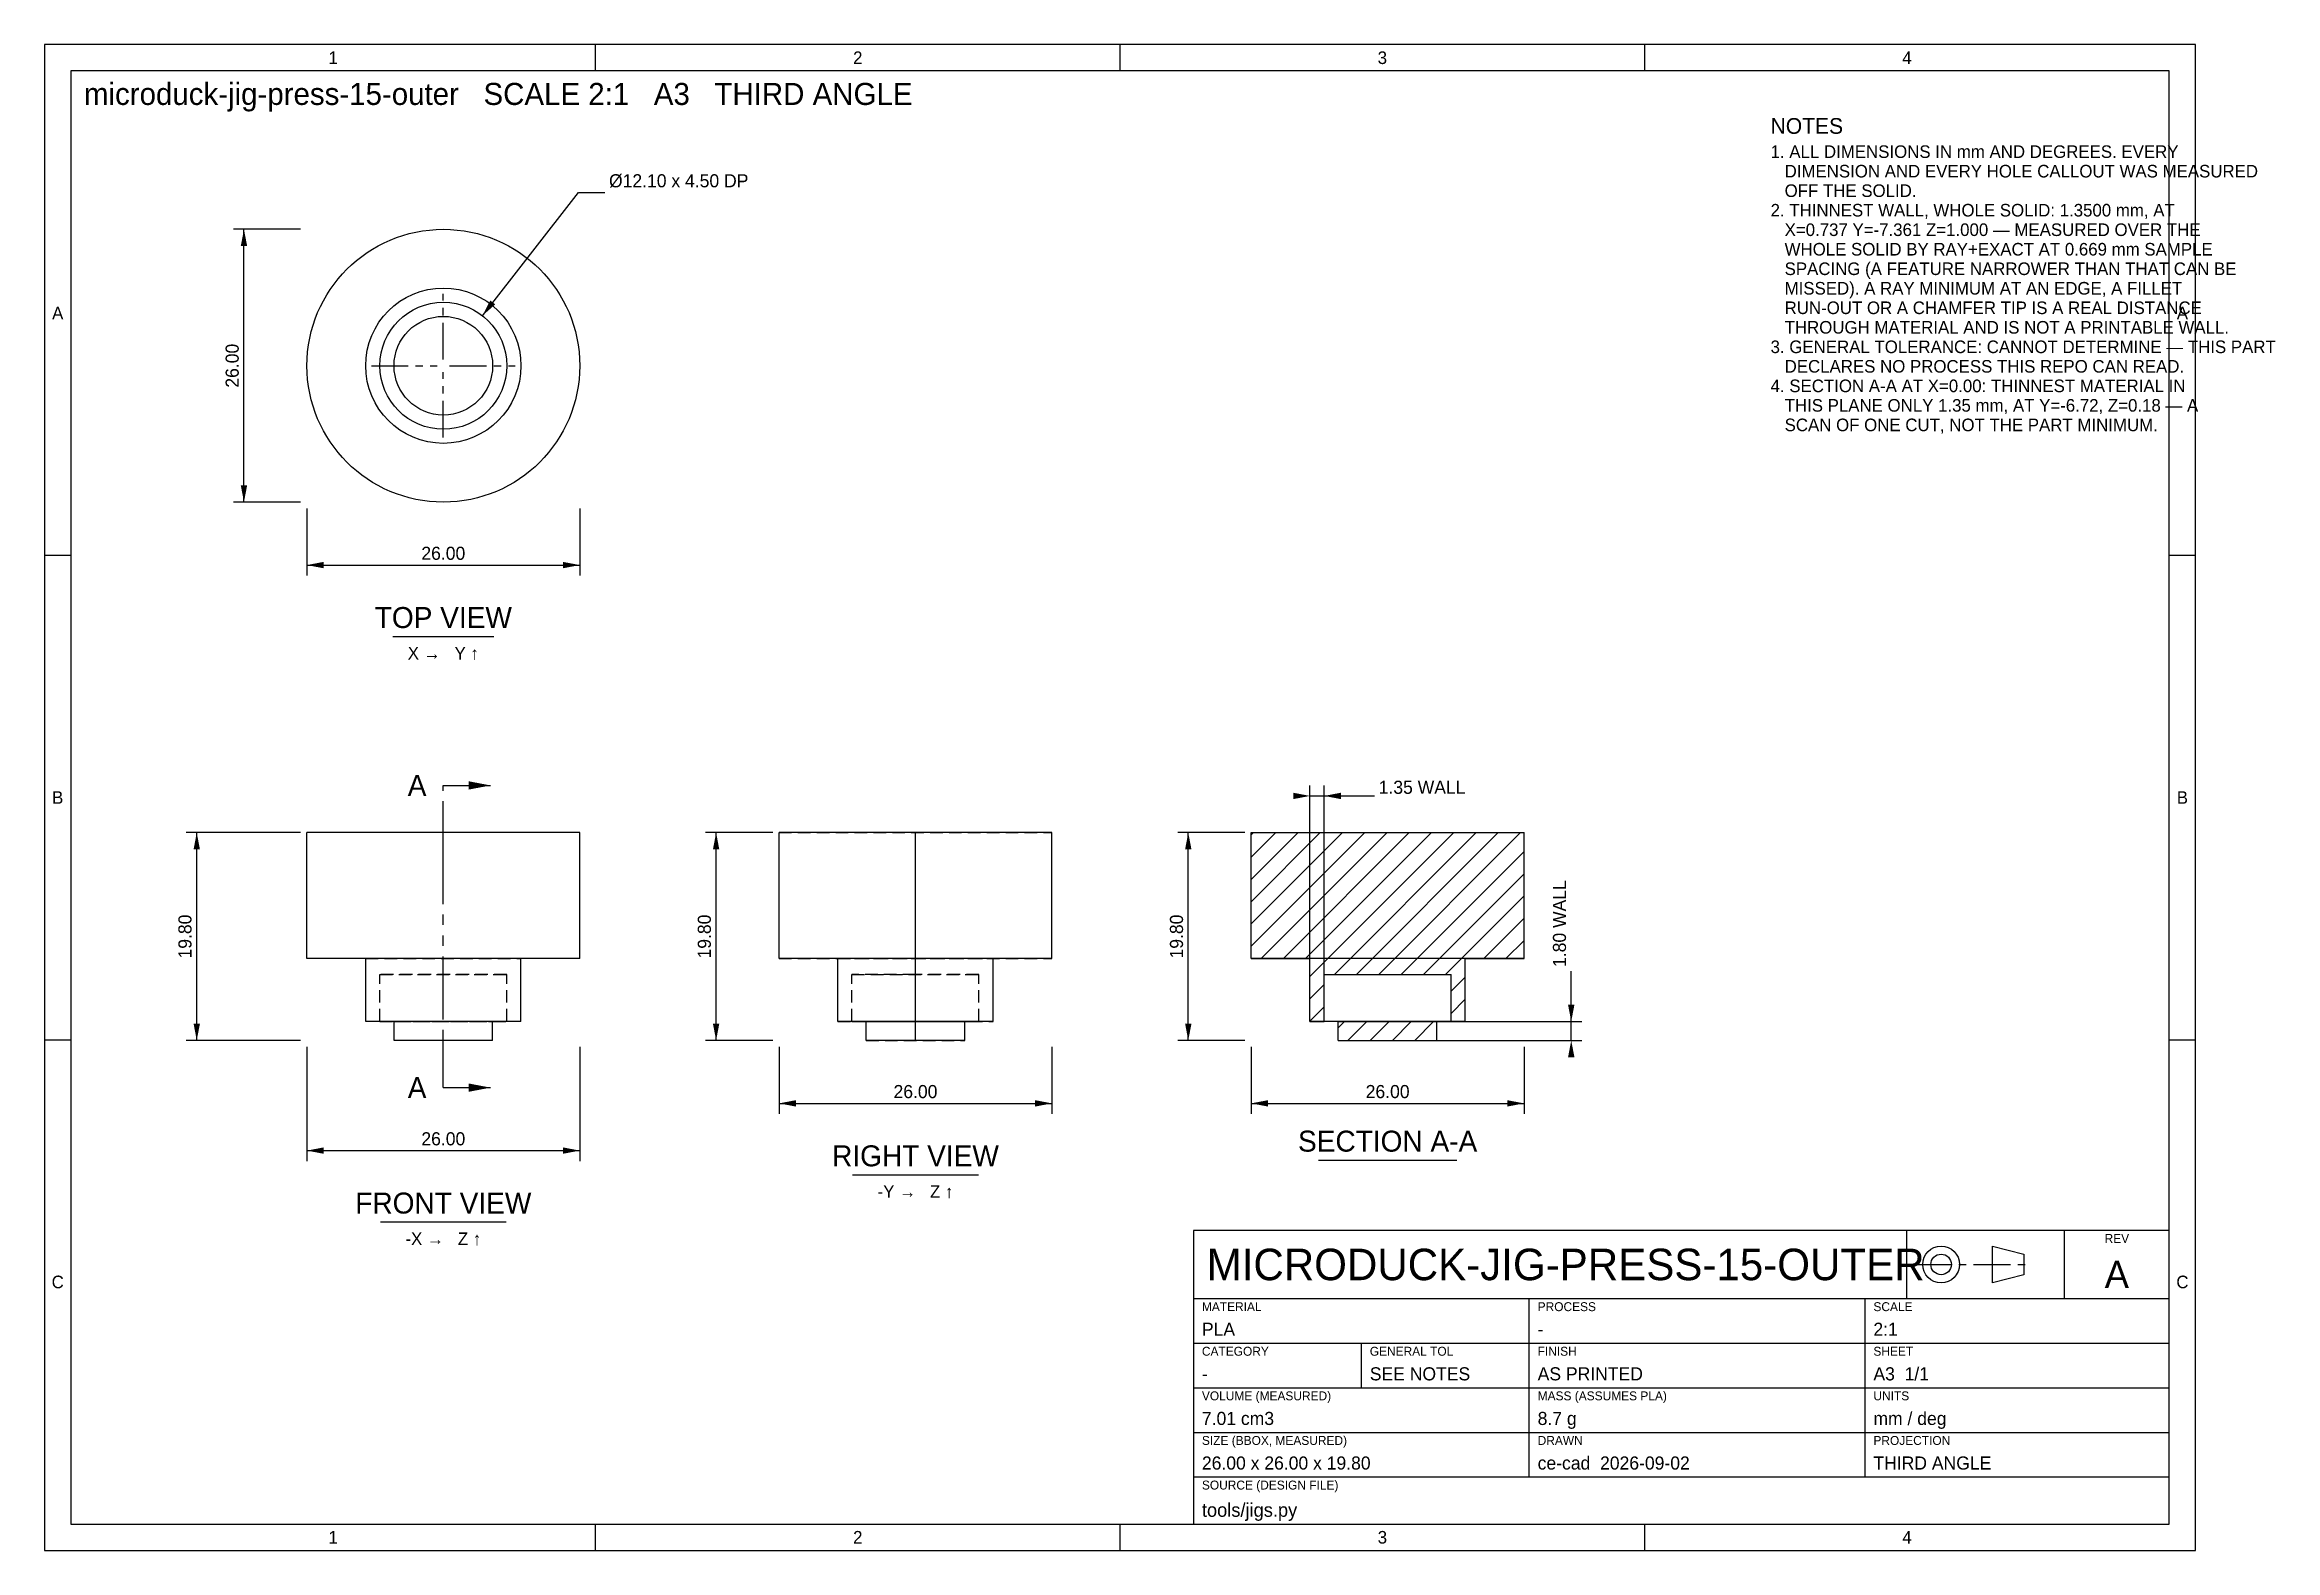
# Model space of a CAD drawing. Header units: millimetres. Extents: x 5 to 430, y 5 to 292.
import ezdxf
from ezdxf.enums import TextEntityAlignment as Align

# ---------------------------------------------------------------- set-up
doc = ezdxf.new("R2010")
doc.units = ezdxf.units.MM
for name, pattern in [('CENTER', [11.2, 7, -1.4, 1.4, -1.4]), ('HIDDEN', [3.6, 2.4, -1.2]), ('PHANTOM', [21, 11, -2, 2, -2, 2, -2])]:
    doc.linetypes.add(name, pattern=pattern)
for name, color, linetype in [('CENTER', 4, 'CENTER'), ('CUT', 1, 'PHANTOM'), ('CUTTHIN', 1, 'PHANTOM'), ('DIM', 3, 'CONTINUOUS'), ('FRAME', 7, 'CONTINUOUS'), ('HATCH', 5, 'CONTINUOUS'), ('HIDDEN', 8, 'HIDDEN'), ('SECTION', 7, 'CONTINUOUS'), ('TEXT', 3, 'CONTINUOUS'), ('TITLE', 7, 'CONTINUOUS'), ('VISIBLE', 7, 'CONTINUOUS')]:
    doc.layers.add(name, color=color, linetype=linetype)

msp = doc.modelspace()

# ---------------------------------------------------------------- linework, layer by layer
at = {"layer": 'CENTER'}
for p, q in [((81, 232), (81, 244.5)), ((67.3, 230.8), (79.8, 230.8)), ((82.2, 230.8), (94.7, 230.8)), ((81, 217.1), (81, 229.6)), ((361.5, 59.5), (383.75, 59.5))]:
    msp.add_line(p, q, dxfattribs=at)
at = {"layer": 'CUT'}
for p, q in [((81, 136.8), (81, 150.8)), ((81, 150.8), (90, 150.8)), ((81, 93.2), (81, 107.2)), ((81, 93.2), (90, 93.2))]:
    msp.add_line(p, q, dxfattribs=at)
for points in [[(90, 150.8), (85.8, 151.598), (85.8, 150.002)], [(90, 93.2), (85.8, 93.998), (85.8, 92.402)]]:
    msp.add_solid(points, dxfattribs=at)
at = {"layer": 'CUTTHIN'}
msp.add_line((81, 107.2), (81, 136.8), dxfattribs=at)
at = {"layer": 'DIM'}
for p, q in [((88.449504, 240.33493), (106.782426, 263.8)), ((106.782426, 263.8), (111.782426, 263.8)), ((53.8, 256.8), (41, 256.8)), ((43, 204.8), (43, 256.8)), ((53.8, 204.8), (41, 204.8)), ((55, 203.6), (55, 190.8)), ((107, 203.6), (107, 190.8)), ((55, 192.8), (107, 192.8)), ((246.2, 107.360002), (246.2, 150.8)), ((248.9, 107.360002), (248.9, 150.8)), ((246.2, 148.8), (248.9, 148.8)), ((248.9, 148.8), (258.5, 148.8)), ((53.8, 141.8), (32, 141.8)), ((34, 102.2), (34, 141.8)), ((143.8, 141.8), (131, 141.8)), ((133, 102.2), (133, 141.8)), ((233.8, 141.8), (221, 141.8)), ((223, 102.2), (223, 141.8)), ((296, 105.8), (296, 115.4)), ((53.8, 102.2), (32, 102.2)), ((143.8, 102.2), (131, 102.2)), ((233.8, 102.2), (221, 102.2)), ((258.516667, 105.8), (298, 105.8)), ((258.516667, 102.2), (298, 102.2)), ((296, 102.2), (296, 105.8)), ((55, 101), (55, 79.2)), ((107, 101), (107, 79.2)), ((145, 101), (145, 88.2)), ((197, 101), (197, 88.2)), ((235, 101), (235, 88.2)), ((287, 101), (287, 88.2)), ((145, 90.2), (197, 90.2)), ((235, 90.2), (287, 90.2)), ((55, 81.2), (107, 81.2))]:
    msp.add_line(p, q, dxfattribs=at)
for points in [[(43, 256.8), (42.392, 253.6), (43.608, 253.6)], [(88.449504, 240.33493), (90.898731, 242.482242), (89.94051, 243.230887)], [(43, 204.8), (43.608, 208), (42.392, 208)], [(55, 192.8), (58.2, 192.192), (58.2, 193.408)], [(107, 192.8), (103.8, 193.408), (103.8, 192.192)], [(246.2, 148.8), (243, 149.408), (243, 148.192)], [(248.9, 148.8), (252.1, 148.192), (252.1, 149.408)], [(34, 141.8), (33.392, 138.6), (34.608, 138.6)], [(133, 141.8), (132.392, 138.6), (133.608, 138.6)], [(223, 141.8), (222.392, 138.6), (223.608, 138.6)], [(296, 105.8), (296.608, 109), (295.392, 109)], [(34, 102.2), (34.608, 105.4), (33.392, 105.4)], [(133, 102.2), (133.608, 105.4), (132.392, 105.4)], [(223, 102.2), (223.608, 105.4), (222.392, 105.4)], [(296, 102.2), (295.392, 99), (296.608, 99)], [(145, 90.2), (148.2, 89.592), (148.2, 90.808)], [(197, 90.2), (193.8, 90.808), (193.8, 89.592)], [(235, 90.2), (238.2, 89.592), (238.2, 90.808)], [(287, 90.2), (283.8, 90.808), (283.8, 89.592)], [(55, 81.2), (58.2, 80.592), (58.2, 81.808)], [(107, 81.2), (103.8, 81.808), (103.8, 80.592)]]:
    msp.add_solid(points, dxfattribs=at)
at = {"layer": 'FRAME'}
for p, q in [((410, 287), (10, 287)), ((10, 287), (10, 10)), ((410, 10), (410, 287)), ((410, 66), (224, 66)), ((224, 66), (224, 10)), ((410, 10), (410, 66)), ((10, 10), (410, 10)), ((224, 10), (410, 10))]:
    msp.add_line(p, q, dxfattribs=at)
at = {"layer": 'HATCH'}
for p, q in [((235, 120.154332), (256.645668, 141.8)), ((235, 124.396972), (252.403028, 141.8)), ((235, 128.639613), (248.160387, 141.8)), ((235, 132.882254), (243.917746, 141.8)), ((235, 137.124895), (239.675105, 141.8)), ((235, 141.367535), (235.432465, 141.8)), ((236.888309, 117.8), (260.888309, 141.8)), ((241.13095, 117.8), (265.13095, 141.8)), ((245.37359, 117.8), (269.37359, 141.8)), ((246.2, 114.383769), (273.616231, 141.8)), ((250.848872, 114.79), (277.858872, 141.8)), ((255.091512, 114.79), (282.101512, 141.8)), ((259.334153, 114.79), (286.344153, 141.8)), ((263.576794, 114.79), (287, 138.213206)), ((267.819434, 114.79), (287, 133.970566)), ((272.062075, 114.79), (287, 129.727925)), ((279.314716, 117.8), (287, 125.485284)), ((283.557356, 117.8), (287, 121.242644)), ((246.2, 110.141128), (248.9, 112.841128)), ((273.1, 111.585284), (275.8, 114.285284)), ((246.2, 105.898488), (248.9, 108.598488)), ((273.1, 107.342644), (275.8, 110.042644)), ((251.6, 104.613206), (252.786794, 105.8)), ((253.429434, 102.2), (257.029434, 105.8)), ((257.672075, 102.2), (261.272075, 105.8)), ((261.914716, 102.2), (265.514716, 105.8)), ((266.157356, 102.2), (269.757356, 105.8)), ((270.399997, 102.2), (270.4, 102.200003)), ((275.799997, 105.8), (275.8, 105.800003))]:
    msp.add_line(p, q, dxfattribs=at)
at = {"layer": 'HIDDEN'}
for p, q in [((145, 141.8), (197, 141.8)), ((66.2, 117.8), (95.8, 117.8)), ((95.8, 117.8), (66.2, 117.8)), ((145, 117.8), (197, 117.8)), ((171, 117.8), (156.2, 117.8)), ((156.2, 117.8), (185.8, 117.8)), ((185.8, 117.8), (171, 117.8)), ((68.9, 105.8), (68.9, 114.79)), ((68.9, 114.79), (93.1, 114.79)), ((93.1, 114.79), (68.9, 114.79)), ((93.1, 105.8), (93.1, 114.79)), ((171, 114.79), (158.9, 114.79)), ((158.9, 114.79), (183.1, 114.79)), ((158.9, 105.8), (158.9, 114.79)), ((183.1, 114.79), (171, 114.79)), ((171, 105.8), (171, 114.79)), ((183.1, 105.8), (183.1, 114.79)), ((68.9, 105.8), (93.1, 105.8)), ((93.1, 105.8), (68.9, 105.8)), ((71.6, 105.8), (90.4, 105.8)), ((90.4, 105.8), (71.6, 105.8)), ((156.2, 105.8), (185.8, 105.8)), ((171, 105.8), (158.9, 105.8)), ((158.9, 105.8), (183.1, 105.8)), ((171, 105.8), (161.6, 105.8)), ((161.6, 105.8), (180.4, 105.8)), ((161.6, 102.2), (180.4, 102.2)), ((183.1, 105.8), (171, 105.8)), ((180.4, 105.8), (171, 105.8))]:
    msp.add_line(p, q, dxfattribs=at)
at = {"layer": 'SECTION'}
for p, q in [((235, 117.8), (235, 141.8)), ((235, 141.8), (287, 141.8)), ((287, 117.8), (287, 141.8)), ((235, 117.8), (246.2, 117.8)), ((246.2, 105.8), (246.2, 117.8)), ((275.8, 117.8), (287, 117.8)), ((275.8, 105.8), (275.8, 117.8)), ((248.9, 114.79), (273.1, 114.79)), ((248.9, 105.8), (248.9, 114.79)), ((273.1, 105.8), (273.1, 114.79)), ((246.2, 105.8), (248.9, 105.8)), ((251.6, 102.2), (251.6, 105.8)), ((251.6, 105.8), (270.4, 105.8)), ((251.6, 102.2), (270.4, 102.2)), ((270.4, 102.2), (270.4, 105.8)), ((273.1, 105.8), (275.8, 105.8))]:
    msp.add_line(p, q, dxfattribs=at)
at = {"layer": 'TEXT'}
for p, q in [((71.4, 179.2), (90.6, 179.2)), ((159, 76.6), (183, 76.6)), ((247.8, 79.4), (274.2, 79.4)), ((69, 67.6), (93, 67.6))]:
    msp.add_line(p, q, dxfattribs=at)
at = {"layer": 'TITLE'}
for p, q in [((415, 292), (5, 292)), ((5, 292), (5, 5)), ((110, 287), (110, 292)), ((210, 287), (210, 292)), ((310, 287), (310, 292)), ((415, 5), (415, 292)), ((5, 194.666667), (10, 194.666667)), ((410, 194.666667), (415, 194.666667)), ((5, 102.333333), (10, 102.333333)), ((410, 102.333333), (415, 102.333333)), ((360, 53), (360, 66)), ((390, 53), (390, 66)), ((376.3, 56), (376.3, 63)), ((376.3, 63), (382.25, 61.46)), ((382.25, 61.46), (382.25, 57.54)), ((382.25, 57.54), (376.3, 56)), ((224, 53), (410, 53)), ((288, 19), (288, 53)), ((352, 19), (352, 53)), ((224, 44.5), (410, 44.5)), ((256, 36), (256, 44.5)), ((224, 36), (410, 36)), ((224, 27.5), (410, 27.5)), ((224, 19), (410, 19)), ((110, 5), (110, 10)), ((210, 5), (210, 10)), ((310, 5), (310, 10)), ((5, 5), (415, 5))]:
    msp.add_line(p, q, dxfattribs=at)
for radius in [3.5, 1.96]:
    msp.add_circle((366.5, 59.5), radius, dxfattribs=at)
at = {"layer": 'VISIBLE'}
for p, q in [((107, 141.8), (55, 141.8)), ((55, 117.8), (55, 141.8)), ((107, 117.8), (107, 141.8)), ((171, 141.8), (145, 141.8)), ((145, 117.8), (145, 141.8)), ((197, 141.8), (171, 141.8)), ((171, 117.8), (171, 141.8)), ((197, 117.8), (197, 141.8)), ((107, 117.8), (55, 117.8)), ((66.2, 105.8), (66.2, 117.8)), ((95.8, 105.8), (95.8, 117.8)), ((171, 117.8), (145, 117.8)), ((156.2, 105.8), (156.2, 117.8)), ((197, 117.8), (171, 117.8)), ((171, 105.8), (171, 117.8)), ((185.8, 105.8), (185.8, 117.8)), ((287, 117.8), (235, 117.8)), ((95.8, 105.8), (66.2, 105.8)), ((71.6, 102.2), (71.6, 105.8)), ((90.4, 102.2), (71.6, 102.2)), ((90.4, 102.2), (90.4, 105.8)), ((171, 105.8), (156.2, 105.8)), ((161.6, 102.2), (161.6, 105.8)), ((171, 102.2), (161.6, 102.2)), ((185.8, 105.8), (171, 105.8)), ((171, 102.2), (171, 105.8)), ((180.4, 102.2), (171, 102.2)), ((180.4, 102.2), (180.4, 105.8)), ((275.8, 105.8), (246.2, 105.8))]:
    msp.add_line(p, q, dxfattribs=at)
for radius in [26, 14.8, 12.1, 9.4]:
    msp.add_circle((81, 230.8), radius, dxfattribs=at)

# ---------------------------------------------------------------- texts
at = {"layer": 'TEXT'}
for s, height, p in [('microduck-jig-press-15-outer   SCALE 2:1   A3   THIRD ANGLE', 4.2, (12.5, 280.5)), ('NOTES', 3, (334, 275)), ('1. ALL DIMENSIONS IN mm AND DEGREES. EVERY', 2.4, (334, 270.4)), ('   DIMENSION AND EVERY HOLE CALLOUT WAS MEASURED', 2.4, (334, 266.68)), ('Ø12.10 x 4.50 DP', 2.5, (112.582426, 264.8)), ('   OFF THE SOLID.', 2.4, (334, 262.96)), ('2. THINNEST WALL, WHOLE SOLID: 1.3500 mm, AT', 2.4, (334, 259.24)), ('   X=0.737 Y=-7.361 Z=1.000 — MEASURED OVER THE', 2.4, (334, 255.52)), ('   WHOLE SOLID BY RAY+EXACT AT 0.669 mm SAMPLE', 2.4, (334, 251.8)), ('   SPACING (A FEATURE NARROWER THAN THAT CAN BE', 2.4, (334, 248.08)), ('   MISSED). A RAY MINIMUM AT AN EDGE, A FILLET', 2.4, (334, 244.36)), ('   RUN-OUT OR A CHAMFER TIP IS A REAL DISTANCE', 2.4, (334, 240.64)), ('   THROUGH MATERIAL AND IS NOT A PRINTABLE WALL.', 2.4, (334, 236.92)), ('3. GENERAL TOLERANCE: CANNOT DETERMINE — THIS PART', 2.4, (334, 233.2)), ('   DECLARES NO PROCESS THIS REPO CAN READ.', 2.4, (334, 229.48)), ('4. SECTION A-A AT X=0.00: THINNEST MATERIAL IN', 2.4, (334, 225.76)), ('   THIS PLANE ONLY 1.35 mm, AT Y=-6.72, Z=0.18 — A', 2.4, (334, 222.04)), ('   SCAN OF ONE CUT, NOT THE PART MINIMUM.', 2.4, (334, 218.32)), ('1.35 WALL', 2.5, (259.3, 149.2)), ('PLA', 2.5, (225.6, 45.9)), ('-', 2.5, (289.6, 45.9)), ('2:1', 2.5, (353.6, 45.9)), ('-', 2.5, (225.6, 37.4)), ('SEE NOTES', 2.5, (257.6, 37.4)), ('AS PRINTED', 2.5, (289.6, 37.4)), ('A3  1/1', 2.5, (353.6, 37.4)), ('7.01 cm3', 2.5, (225.6, 28.9)), ('8.7 g', 2.5, (289.6, 28.9)), ('mm / deg', 2.5, (353.6, 28.9)), ('26.00 x 26.00 x 19.80', 2.5, (225.6, 20.4)), ('ce-cad  2026-09-02', 2.5, (289.6, 20.4)), ('THIRD ANGLE', 2.5, (353.6, 20.4)), ('tools/jigs.py', 2.6, (225.6, 11.4))]:
    msp.add_text(s, height=height, dxfattribs=at).set_placement(p)
for s, p in [('26.00', (42, 230.8)), ('19.80', (33, 122)), ('19.80', (132, 122)), ('19.80', (222, 122))]:
    msp.add_text(s, height=2.5, rotation=90, dxfattribs=at).set_placement(p, align=Align.CENTER)
for s, height, p in [('26.00', 2.5, (81, 193.8)), ('TOP VIEW', 4, (81, 180.8)), ('X →   Y ↑', 2.4, (81, 174.8)), ('26.00', 2.5, (171, 91.2)), ('26.00', 2.5, (261, 91.2)), ('SECTION A-A', 4, (261, 81)), ('26.00', 2.5, (81, 82.2)), ('RIGHT VIEW', 4, (171, 78.2)), ('FRONT VIEW', 4, (81, 69.2)), ('-Y →   Z ↑', 2.4, (171, 72.2)), ('-X →   Z ↑', 2.4, (81, 63.2)), ('A', 5.2, (400, 55))]:
    msp.add_text(s, height=height, dxfattribs=at).set_placement(p, align=Align.CENTER)
for p in [(76, 150.8), (76, 93.2)]:
    msp.add_text('A', height=4, dxfattribs=at).set_placement(p, align=Align.MIDDLE_CENTER)
msp.add_text('1.80 WALL', height=2.5, rotation=90, dxfattribs=at).set_placement((295, 116.2))
msp.add_text('MICRODUCK-JIG-PRESS-15-OUTER', height=6, dxfattribs=at).set_placement((226.5, 59.5), align=Align.MIDDLE_LEFT)
at = {"layer": 'TITLE'}
for s, p in [('1', (60, 289.5)), ('2', (160, 289.5)), ('3', (260, 289.5)), ('4', (360, 289.5)), ('A', (7.5, 240.833333)), ('A', (412.5, 240.833333)), ('B', (7.5, 148.5)), ('B', (412.5, 148.5)), ('C', (7.5, 56.166667)), ('C', (412.5, 56.166667)), ('1', (60, 7.5)), ('2', (160, 7.5)), ('3', (260, 7.5)), ('4', (360, 7.5))]:
    msp.add_text(s, height=2.4, dxfattribs=at).set_placement(p, align=Align.MIDDLE_CENTER)
msp.add_text('REV', height=1.7, dxfattribs=at).set_placement((400, 63.6), align=Align.CENTER)
for s, p in [('MATERIAL', (225.6, 50.6)), ('PROCESS', (289.6, 50.6)), ('SCALE', (353.6, 50.6)), ('CATEGORY', (225.6, 42.1)), ('GENERAL TOL', (257.6, 42.1)), ('FINISH', (289.6, 42.1)), ('SHEET', (353.6, 42.1)), ('VOLUME (MEASURED)', (225.6, 33.6)), ('MASS (ASSUMES PLA)', (289.6, 33.6)), ('UNITS', (353.6, 33.6)), ('SIZE (BBOX, MEASURED)', (225.6, 25.1)), ('DRAWN', (289.6, 25.1)), ('PROJECTION', (353.6, 25.1)), ('SOURCE (DESIGN FILE)', (225.6, 16.6))]:
    msp.add_text(s, height=1.7, dxfattribs=at).set_placement(p)

doc.saveas('drawing.dxf')
